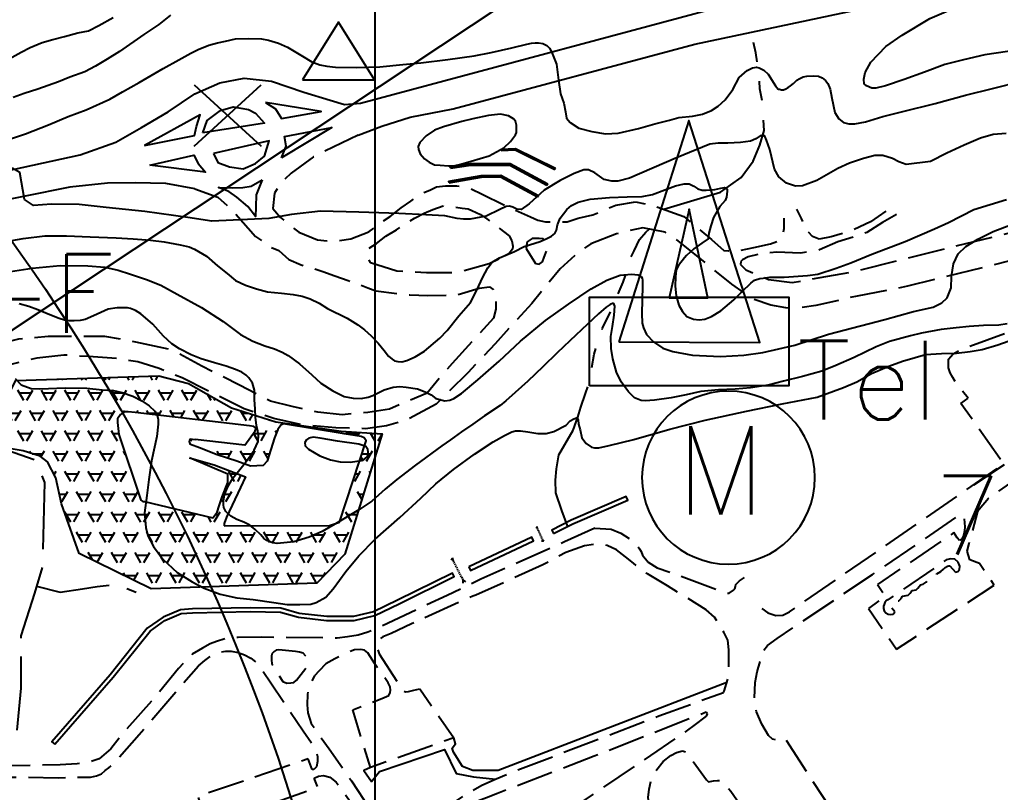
# Model space of a CAD drawing. Header units: millimetres. Extents: x 548366 to 1117317, y 7446967 to 14899125.
# Drawn here: x 555179.5 to 555678, y 7455716 to 7456108.7 of the extents above; entities that cross this region are included whole.
import ezdxf

# ---------------------------------------------------------------- set-up
doc = ezdxf.new("R2010")
doc.units = ezdxf.units.MM
doc.header["$MEASUREMENT"] = 0
for name, pattern in [('CAMINHO', [3.75, 3, -0.75]), ('DASHED2', [0.375, 0.25, -0.125]), ('MEIO-FIOx2', [20, 15, -5]), ('RIO_PERIODICO', [5.8, 3, -0.4, 0.4, -0.4, 0.4, -0.4, 0.4, -0.4])]:
    doc.linetypes.add(name, pattern=pattern)
for name, color, linetype in [('AUTO_ESTRADA', 224, 'Continuous'), ('BENFEITORIAS', 7, 'Continuous'), ('CALÇADA', 8, 'Continuous'), ('CAMINHO', 1, 'CAMINHO'), ('CANAL', 4, 'Continuous'), ('COMUNICAÇÃO', 7, 'Continuous'), ('CONTENÇÃO', 8, 'Continuous'), ('CURVA_INTERMEDIÁRIA', 32, 'Continuous'), ('CURVA_MESTRA', 36, 'Continuous'), ('GAIOLA_DE_PEDRAS', 8, 'Continuous'), ('MALHA_TM', 8, 'Continuous'), ('MANANCIAL', 7, 'Continuous'), ('PINGUELA', 8, 'Continuous'), ('PONTO_REFERÊNCIA', 8, 'Continuous'), ('PTO_COTADO', 7, 'Continuous'), ('RADIAIS', 222, 'Continuous'), ('RIO_PERIÓDICO', 4, 'RIO_PERIODICO'), ('RUA_PAV_C_MEIO_FIO', 1, 'MEIO-FIOx2')]:
    doc.layers.add(name, color=color, linetype=linetype)
doc.styles.add('ROMANS', font='romans.shx')

# ---------------------------------------------------------------- blocks, each defined once
blk = doc.blocks.new('Pinguela')
at = {"linetype": 'DASHED2', "ltscale": 10}
blk.add_line((-22.5, 0), (22.5, 0), dxfattribs=at)
for points in [[(-27.5, -2.5), (-22.5, 0), (-27.5, 2.5)], [(27.5, -2.5), (22.5, 0), (27.5, 2.5)]]:
    blk.add_lwpolyline(points)

msp = doc.modelspace()

# ---------------------------------------------------------------- hatches: boundary and pattern name
at = {"layer": 'GAIOLA_DE_PEDRAS', "ltscale": 0.5}
h = msp.add_hatch(dxfattribs=at)
h.set_pattern_fill('TRIANG', color=8, scale=1.25, style=0)
h.set_pattern_definition([(60, (0, 0), (-5.953122866, 10.311113732), [5.953125, -5.953125]), (120, (0, 0), (-11.906247866, 1.232e-06), [5.953125, -5.953125]), (0, (-2.977, 5.156), (5.953125, 10.3111125), [5.953125, -5.953125])])
h.paths.add_polyline_path([(555209.82, 7455837.45), (555246.4, 7455819.42), (555330.5, 7455822.26), (555344.75, 7455836.97), (555363.76, 7455898.19), (555342.85, 7455899.61), (555309.67, 7455904.33), (555287.12, 7455911.5), (555280.94, 7455915), (555172.22, 7455915), (555163.11, 7455897.37), (555163.26, 7455895.34), (555164.21, 7455893.44), (555167.06, 7455892.02), (555181.31, 7455889.65), (555189.86, 7455886.8), (555193.67, 7455883.95), (555197.94, 7455875.88), (555200.79, 7455862.6)])
h.paths.add_polyline_path([(555229.84, 7455897.85), (555229.2, 7455903.94), (555229.2, 7455905.86), (555230.8, 7455908.1), (555232.73, 7455909.38), (555234.65, 7455909.38), (555238.18, 7455909.06), (555296.26, 7455902.33), (555298.5, 7455902.01), (555299.79, 7455901.05), (555299.14, 7455899.77), (555294.01, 7455892.4), (555268.66, 7455895.28), (555266.1, 7455895.6), (555265.77, 7455894.32), (555266.42, 7455892.72), (555270.91, 7455891.12), (555279.89, 7455887.59), (555289.84, 7455884.39), (555296.9, 7455881.82), (555303.32, 7455882.14), (555305.24, 7455884.39), (555309.09, 7455896.25), (555310.7, 7455900.41), (555312.3, 7455902.65), (555313.58, 7455903.3), (555344.39, 7455898.17), (555353.05, 7455896.89), (555354.65, 7455896.25), (555355.62, 7455894.64), (555342.14, 7455853.3), (555337.01, 7455851.7), (555283.42, 7455851.38), (555283.42, 7455852.66), (555284.71, 7455855.87), (555291.76, 7455870.93), (555294.33, 7455876.38), (555278.29, 7455882.47), (555265.77, 7455885.99), (555285.35, 7455877.66), (555285.35, 7455875.74), (555285.35, 7455873.49), (555282.46, 7455866.12), (555280.86, 7455861.64), (555279.89, 7455858.43), (555277.65, 7455855.55), (555242.99, 7455863.88), (555242.03, 7455863.88), (555241.07, 7455864.52)], flags=16)
h.paths.add_polyline_path([(555280.94, 7455915), (555265.41, 7455923.81), (555250.21, 7455927.61), (555177.51, 7455925.24), (555172.22, 7455915)])

# ---------------------------------------------------------------- linework, layer by layer
at = {"layer": 'AUTO_ESTRADA', "ltscale": 2.5, "flags": 128}
for points in [[(555351.5, 7456050.05), (555363.65, 7456054.61), (555377.97, 7456059.16), (555399.78, 7456063.47), (555522.69, 7456096.22), (555712.29, 7456136.64)], [(554363.71, 7455909.03), (554607.12, 7455943.92), (554690.64, 7455954.81), (554778.19, 7455963.95), (554885.14, 7455974.04), (554930.47, 7455980.01), (554975.59, 7455988.97), (555048.62, 7456006.11), (555137.96, 7456024.22), (555210.21, 7456039.95), (555228.33, 7456046.45), (555241.49, 7456053.92), (555255.02, 7456061.87), (555268.55, 7456071.02), (555281.29, 7456076.59), (555293.63, 7456078.98), (555307.56, 7456077.38), (555323.88, 7456071.82), (555337.34, 7456067.78), (555344.55, 7456065.52), (555352.74, 7456066.23), (555557.67, 7456121.39), (555558.92, 7456122.34), (555559.42, 7456123.04)], [(555268.54, 7456022.7), (555253.79, 7456025.38), (555238.15, 7456025.82), (555224.16, 7456025.64), (555204.97, 7456023.59), (555157.68, 7456014.01), (555122.04, 7456007.85)]]:
    msp.add_lwpolyline(points, dxfattribs=at)
at = {"layer": 'AUTO_ESTRADA', "color": 1, "ltscale": 2.5, "flags": 128}
for points in [[(555304.47, 7456066.66), (555309.49, 7456063.47), (555312.68, 7456058.46), (555332.74, 7456062.1)], [(555242.9, 7456044.79), (555268.44, 7456049.8), (555269.35, 7456054.36), (555271.18, 7456060.28)], [(555272.55, 7456051.17), (555274.83, 7456057.54), (555281.67, 7456062.56), (555288.05, 7456064.38), (555295.8, 7456063.01), (555299.45, 7456061.19), (555304.01, 7456056.18)], [(555312.68, 7456038.41), (555314.96, 7456044.33), (555314.05, 7456049.34), (555338.22, 7456053.9)], [(555278.02, 7456040.69), (555280.3, 7456036.13), (555286.23, 7456033.85), (555293.07, 7456032.94), (555299.45, 7456035.67), (555304.01, 7456039.32), (555306.29, 7456047.06)], [(555245.64, 7456034.76), (555267.98, 7456039.77), (555270.27, 7456035.67), (555273.91, 7456031.12)]]:
    msp.add_lwpolyline(points, close=True, dxfattribs=at)
msp.add_lwpolyline([(555302.84, 7456027.33), (555299.8, 7456019.62), (555299.6, 7456013.54), (555299.39, 7456008.67), (555295.53, 7456013.74), (555289.85, 7456018.41), (555285.79, 7456021.45), (555280.5, 7456023.48), (555287.61, 7456023.28), (555292.89, 7456023.48), (555297.16, 7456024.09), (555302.84, 7456027.33)], dxfattribs=at)
at = {"layer": 'BENFEITORIAS', "color": 181, "ltscale": 0.5}
msp.add_lwpolyline([(555539.79, 7455919.89, 1), (555539.79, 7455831.99, 1)], format="xyb", close=True, dxfattribs=at)
at = {"layer": 'CALÇADA', "ltscale": 0.5}
for points in [[(555539, 7455771.82), (555422.79, 7455727.18), (555409.92, 7455727.18), (555404.63, 7455729.16), (555400.01, 7455736.42), (555399.35, 7455738.4), (555401, 7455740.71), (555400.15, 7455743.69)], [(555357.87, 7455728.65), (555354.46, 7455727.18), (555358.42, 7455721.57), (555362.38, 7455726.52), (555395.39, 7455737.74), (555401.33, 7455725.53), (555410.25, 7455723.88), (555421.38, 7455722.67)]]:
    msp.add_lwpolyline(points, dxfattribs=at)
at = {"layer": 'CAMINHO', "ltscale": 12.5, "flags": 128}
for points in [[(555112.5, 7455885.42), (555115.34, 7455896.21), (555130.12, 7455897.92), (555169.92, 7455891.1), (555187.55, 7455884.85), (555192.1, 7455873.48), (555190.96, 7455830.29), (555186.98, 7455817.22), (555180.16, 7455795.63), (555180.16, 7455768.92), (555177.88, 7455745.05)], [(555188.09, 7455820.86), (555200.06, 7455817.79), (555211.43, 7455819.5), (555218.82, 7455820.63), (555228.48, 7455821.77), (555238.72, 7455817.79)]]:
    msp.add_lwpolyline(points, dxfattribs=at)
at = {"layer": 'CANAL', "ltscale": 2.5, "flags": 128}
for points in [[(555450.84, 7455847.48), (555460.63, 7455852.5), (555488.63, 7455864.58), (555487.84, 7455866.41), (555459.78, 7455854.31), (555449.93, 7455849.26)], [(555407.84, 7455830.54), (555408.7, 7455828.73), (555440.65, 7455843.9), (555439.79, 7455845.7)], [(555197.45, 7455740.42), (555227.03, 7455774.51), (555245.79, 7455798), (555253.37, 7455803.3), (555261.67, 7455806.82), (555267.41, 7455807.31), (555296.86, 7455807.84), (555312.01, 7455807.58), (555321.24, 7455804.95), (555335.53, 7455803.39), (555349.45, 7455803.39), (555360.01, 7455805.88), (555372.46, 7455811.84), (555400.43, 7455825.68), (555399.55, 7455827.47), (555371.59, 7455813.63), (555359.34, 7455807.78), (555349.22, 7455805.39), (555335.64, 7455805.39), (555321.62, 7455806.92), (555312.3, 7455809.58), (555296.86, 7455809.84), (555267.3, 7455809.31), (555261.18, 7455808.78), (555252.39, 7455805.06), (555244.4, 7455799.47), (555225.5, 7455775.79), (555195.94, 7455741.73)]]:
    msp.add_lwpolyline(points, close=True, dxfattribs=at)
at = {"layer": 'COMUNICAÇÃO', "color": 8}
for points in [[(555484.04, 7455944.92), (555555.75, 7455944.57), (555519.6, 7456057.52)], [(555509.67, 7455967.26), (555529.38, 7455967.26), (555519.87, 7456012.35)], [(555469.24, 7455922.66), (555469.24, 7455967.66), (555570.49, 7455967.66), (555570.49, 7455922.66)]]:
    msp.add_lwpolyline(points, close=True, dxfattribs=at)
at = {"layer": 'CONTENÇÃO', "color": 8}
for points in [[(555424.14, 7456042.84), (555431.54, 7456043.26), (555451.82, 7456033.21)], [(555424.18, 7456042.14), (555424.14, 7456042.84)], [(555424.18, 7456042.14), (555431.39, 7456042.55), (555451.5, 7456032.58)], [(555398.39, 7456034.14), (555408.86, 7456035.68), (555428.84, 7456035.68), (555447.9, 7456025.32)], [(555398.52, 7456033.27), (555408.92, 7456034.79), (555428.62, 7456034.79), (555447.48, 7456024.54)], [(555398.52, 7456033.27), (555398.39, 7456034.14)], [(555451.5, 7456032.58), (555451.82, 7456033.21)], [(555397.68, 7456026.63), (555414.11, 7456029.55), (555424.11, 7456029.69), (555443.17, 7456019.33)], [(555397.82, 7456025.79), (555397.68, 7456026.63)], [(555397.82, 7456025.79), (555414.19, 7456028.7), (555423.9, 7456028.84), (555442.77, 7456018.59)], [(555447.48, 7456024.54), (555447.9, 7456025.32)], [(555442.77, 7456018.59), (555443.17, 7456019.33)]]:
    msp.add_lwpolyline(points, dxfattribs=at)
at = {"layer": 'CURVA_INTERMEDIÁRIA'}
for points, elevation in [([(555698.88, 7456095.1), (555670.07, 7456090.76), (555659.29, 7456088.35), (555649.8, 7456085.93), (555639.5, 7456082.07), (555629.04, 7456078.38), (555619.54, 7456075), (555614.72, 7456073.87), (555612.62, 7456073.87), (555609.89, 7456075), (555608.76, 7456076.13), (555608.6, 7456078.54), (555609.24, 7456081.91), (555612.14, 7456087.06), (555619.86, 7456095.1), (555628.12, 7456100.75), (555642.23, 7456109.37), (555659.68, 7456116.81), (555677.48, 7456123.76), (555681.41, 7456125.92)], 70), ([(555174.2, 7456088.8), (555180.24, 7456092.26), (555184.78, 7456094.57), (555191, 7456097.06), (555196.33, 7456098.57), (555202.29, 7456100.07), (555209.13, 7456102.03), (555214.46, 7456103.09), (555219.8, 7456105.67), (555227.08, 7456109.84)], 80), ([(555256.24, 7456110.98), (555250.2, 7456106.29), (555242.59, 7456101.18), (555230.29, 7456092.58), (555223.98, 7456088.64), (555218.01, 7456085.01), (555212.61, 7456082.17), (555205.07, 7456079.4), (555199.24, 7456077.06), (555188.72, 7456073.36), (555181.84, 7456071.2), (555176.23, 7456069.21)], 70), ([(555172.79, 7456047.41), (555182.43, 7456050.76), (555194.17, 7456055.26), (555204.16, 7456059.52), (555213.32, 7456062.95), (555225.35, 7456068.33), (555231.85, 7456072.03), (555240.28, 7456076.76), (555252.38, 7456083.82), (555260.49, 7456088.22), (555266.5, 7456091.71), (555270.28, 7456093.6), (555275.59, 7456095.69), (555280.13, 7456096.88), (555284.17, 7456097.81), (555289.28, 7456098.93), (555296.06, 7456099.21), (555302.35, 7456099), (555306.06, 7456098.23), (555311.09, 7456096.69), (555315.57, 7456094.74), (555323.26, 7456090.13), (555328.08, 7456087.33), (555332.06, 7456085.73), (555335.62, 7456084.99), (555340.02, 7456084.5), (555350.86, 7456084.43), (555362.54, 7456084.78), (555374.35, 7456085.9), (555383.48, 7456086.74), (555397.18, 7456088.42), (555410.61, 7456090.24), (555419.25, 7456092), (555429.6, 7456094.44), (555437.29, 7456096.33), (555439.6, 7456096.75), (555441.48, 7456096.89), (555443.23, 7456096.89), (555445.4, 7456096.54), (555447.5, 7456095.56), (555448.89, 7456094.23), (555450.08, 7456092.07), (555452.43, 7456086.17), (555453.43, 7456077.95), (555454.46, 7456071.04), (555456.04, 7456066.31), (555456.9, 7456061.86), (555457.48, 7456058.56), (555459.34, 7456056.4), (555463.65, 7456053.53), (555470.4, 7456051.81), (555477.3, 7456050.66), (555483.76, 7456051.09), (555494.1, 7456053.39), (555502.43, 7456055.83), (555509.9, 7456057.69), (555514.64, 7456058.99), (555521.57, 7456059.61), (555526.53, 7456060.6), (555531.11, 7456062.58), (555534.58, 7456064.68), (555538.17, 7456067.9), (555541.97, 7456073.26), (555545.31, 7456079.32), (555549.28, 7456082.79), (555552, 7456084.15), (555554.11, 7456084.52), (555555.35, 7456084.15), (555557.7, 7456083.03), (555559.93, 7456081.05), (555563.65, 7456075.11), (555565.05, 7456073.46), (555565.79, 7456073.34), (555566.78, 7456073.09), (555567.77, 7456073.09), (555568.89, 7456073.59), (555570.13, 7456074.21), (555571.37, 7456075.07), (555572.85, 7456076.31), (555574.59, 7456077.92), (555575.7, 7456078.66), (555577.68, 7456079.65), (555579.67, 7456080.02), (555583.01, 7456080.15), (555585.61, 7456080.02), (555587.35, 7456079.16), (555589.2, 7456077.8), (555590.32, 7456076.19), (555591.43, 7456073.34), (555592.42, 7456068.76), (555593.91, 7456061.46), (555595.89, 7456058.24), (555598.25, 7456056.38), (555600.97, 7456055.76), (555604.07, 7456055.76), (555609.4, 7456056.75), (555618.19, 7456059.48), (555628.35, 7456062.08), (555644.89, 7456066.17), (555660.25, 7456070.26), (555674, 7456073.72), (555688.74, 7456077.44)], 60), ([(555404.31, 7456056.92), (555394.86, 7456054.25), (555390.39, 7456052.59), (555386.06, 7456049.65), (555382.99, 7456046.21), (555382.1, 7456044.17), (555382.23, 7456042.64), (555383.12, 7456040.47), (555385.29, 7456037.92), (555387.59, 7456036.26), (555390.39, 7456034.99), (555393.33, 7456034.73), (555397.54, 7456034.35), (555400.22, 7456034.48), (555403.8, 7456035.24), (555409.03, 7456036.77), (555418.09, 7456039.45), (555425.62, 7456043.53), (555428.94, 7456046.72), (555431.49, 7456050.16), (555432.13, 7456051.31), (555432.13, 7456052.84), (555432.13, 7456055.14), (555431.62, 7456057.05), (555430.6, 7456058.33), (555427.92, 7456059.86), (555423.96, 7456060.62), (555417.84, 7456059.98), (555409.79, 7456058.33), (555404.31, 7456056.92)], 60), ([(555172.57, 7455995.92), (555181.27, 7455997.57), (555192.23, 7455998.87), (555203.27, 7455998.79), (555215.34, 7455998.27), (555228.56, 7455997.84), (555237.26, 7455997.4), (555246.04, 7455996.71), (555253, 7455995.75), (555261.09, 7455994.19), (555265.61, 7455993.32), (555268.31, 7455992.1), (555274.45, 7455988.51), (555280.02, 7455983.55), (555285.06, 7455979.64), (555289.24, 7455976.17), (555294.28, 7455973.82), (555299.93, 7455971.91), (555305.5, 7455970.43), (555312.63, 7455969.74), (555318.59, 7455969.09), (555323.03, 7455968.14), (555327.12, 7455966.74), (555331.73, 7455964.57), (555335.9, 7455961.97), (555345.99, 7455956.92), (555351.38, 7455953.54), (555354.77, 7455951.1), (555358.25, 7455947.97), (555361.73, 7455944.32), (555364.78, 7455940.5), (555366.99, 7455937.75), (555368.82, 7455936.1), (555370.12, 7455935.23), (555371.69, 7455934.97), (555373.69, 7455934.88), (555376.3, 7455935.4), (555380.56, 7455937.31), (555385.26, 7455940.27), (555393.08, 7455946.87), (555396.82, 7455950.78), (555402.69, 7455958.14), (555408.6, 7455964.97), (555412.02, 7455971.63), (555414.75, 7455977.58), (555417.4, 7455982.52), (555419.66, 7455985.47), (555423.4, 7455987.73), (555431.05, 7455990.95), (555435.92, 7455993.38), (555444.01, 7455995.99), (555447.49, 7455997.55), (555449.89, 7455998.72), (555451.54, 7456000.11), (555452.41, 7456001.68), (555452.93, 7456004.37), (555454.32, 7456007.85), (555457.63, 7456012.19), (555460.06, 7456014.28), (555463.45, 7456015.93), (555469.54, 7456017.4), (555479.37, 7456018.27), (555488.33, 7456018.71), (555495.94, 7456018.91), (555501.25, 7456019.86), (555507.42, 7456022.21), (555512.9, 7456024.3), (555517.34, 7456025.25), (555519.77, 7456025.25), (555522.21, 7456024.04), (555524.3, 7456022.73), (555526.38, 7456022.12), (555528.38, 7456022.04), (555532.82, 7456022.38), (555535.99, 7456022.99), (555537.82, 7456023.34), (555538.69, 7456023.16), (555539.12, 7456022.64), (555539.21, 7456021.51), (555538.78, 7456018.47), (555538.08, 7456016.82), (555535.47, 7456013.78), (555532.17, 7456008.13), (555530.77, 7456003.96), (555529.73, 7456000.13), (555529.49, 7455997.24), (555526.18, 7455995.08), (555522.2, 7455992.16), (555518.54, 7455988.81), (555517.5, 7455987.58), (555514.41, 7455983.79), (555513.19, 7455981.62), (555512.85, 7455978.05), (555512.67, 7455973.19), (555513.19, 7455968.41), (555514.5, 7455963.54), (555516.5, 7455960.33), (555518.67, 7455957.89), (555521.98, 7455956.5), (555524.85, 7455956.16), (555527.81, 7455956.42), (555531.2, 7455957.81), (555535.89, 7455960.76), (555542.6, 7455966.35), (555546.68, 7455970.62), (555551.11, 7455974.78), (555553.09, 7455976.29), (555555.81, 7455977.23), (555557.51, 7455977.41), (555560.61, 7455977.79), (555568.13, 7455977.88), (555579.89, 7455978.73), (555585.25, 7455979.29), (555594.46, 7455982.49), (555602.04, 7455985.15), (555612.67, 7455989.56), (555629.69, 7455995.95), (555644.45, 7456002.44), (555651.56, 7456005.69), (555664.44, 7456012.26), (555681.09, 7456017.24)], 40), ([(555170.44, 7455980.12), (555185.85, 7455982.45), (555200.15, 7455983.77), (555214.13, 7455983.56), (555222.75, 7455982.95), (555229.65, 7455981.44), (555235.9, 7455979.37), (555244.01, 7455976.64), (555251.31, 7455973.8), (555259.52, 7455969.24), (555271.99, 7455962.46), (555282.94, 7455955.26), (555291.76, 7455948.78), (555298.08, 7455945.27), (555304.16, 7455942.94), (555309.03, 7455941.42), (555312.88, 7455939.8), (555315.92, 7455937.97), (555321.8, 7455933.72), (555327.99, 7455928.25), (555332.53, 7455923.89), (555338.71, 7455920.14), (555344.49, 7455917.21), (555348.95, 7455916.29), (555353.1, 7455916.09), (555356.65, 7455916.8), (555358.98, 7455917.71), (555364.76, 7455920.65), (555369.43, 7455921.97), (555372.67, 7455922.27), (555376.02, 7455921.87), (555381.69, 7455921.16), (555385.54, 7455919.64), (555388.66, 7455917.97), (555391.06, 7455916.2), (555395.69, 7455914.93), (555398.21, 7455915.36), (555400.18, 7455916.1), (555404.14, 7455918.69), (555412.41, 7455925.73), (555423.29, 7455935.11), (555434.16, 7455945.36), (555446.83, 7455955.89), (555458.45, 7455964.03), (555469.93, 7455971.93), (555477.96, 7455976.38), (555484.76, 7455978.85), (555490.44, 7455979.34), (555493.9, 7455978.97), (555495.38, 7455978.23), (555495.88, 7455977.37), (555496.12, 7455976.26), (555496.12, 7455973.29), (555495.75, 7455959.34), (555495.88, 7455954.53), (555496.62, 7455952.06), (555498.1, 7455948.73), (555501.68, 7455944.9), (555506.38, 7455941.81), (555511.44, 7455940.09), (555521.48, 7455938.22), (555535.79, 7455937.52), (555547.66, 7455938.22), (555557.26, 7455939.61), (555573.49, 7455943.28), (555590.59, 7455948.86), (555606.99, 7455953.04), (555619.21, 7455956.35), (555633.87, 7455960.36), (555643.82, 7455962.63), (555648.18, 7455964.72), (555650.97, 7455967.34), (555653.07, 7455972.47), (555653.22, 7455978.2), (555654.1, 7455984.57), (555656.6, 7455989.73), (555660.39, 7455993.4), (555666.47, 7455997.18), (555674.31, 7456001.01), (555689.35, 7456006.75)], 30), ([(555681.41, 7455954.18), (555677.29, 7455953.49), (555669.37, 7455953.34), (555662.13, 7455952.74), (555655.49, 7455952.06), (555647.95, 7455951.31), (555637.99, 7455949.42), (555632.37, 7455948.03), (555621.73, 7455945.17), (555614.87, 7455942.38), (555603.71, 7455936.96), (555594.43, 7455932.96), (555587.23, 7455930.08), (555577.5, 7455927.37), (555567.85, 7455925.03), (555560.03, 7455922.92), (555550.91, 7455921.56), (555543.14, 7455920.96), (555534.69, 7455920.58), (555525.79, 7455919.75), (555518.28, 7455918.09), (555510.74, 7455916.59), (555502.14, 7455915.3), (555497.39, 7455915), (555495.5, 7455915.15), (555492.11, 7455916.59), (555489.02, 7455919.52), (555485.25, 7455924.65), (555482.88, 7455929.52), (555481, 7455936.3), (555480.24, 7455941.5), (555480.02, 7455947.6), (555480.85, 7455952.8), (555481.68, 7455958.53), (555482.05, 7455963.05), (555481.75, 7455963.96), (555481.3, 7455964.41), (555480.85, 7455964.48), (555479.72, 7455963.96), (555477.6, 7455962.6), (555473.76, 7455959.28), (555468.1, 7455953.93), (555459.2, 7455945.49), (555452.76, 7455939.34), (555445.37, 7455932.18), (555437.76, 7455925.03), (555431.35, 7455919.3), (555426.59, 7455914.93), (555423.77, 7455912.55), (555415.85, 7455907.35), (555409.82, 7455903.05), (555404.09, 7455899.29), (555398.51, 7455895.22), (555394.03, 7455892.16), (555380.76, 7455882.36), (555371.18, 7455875.05), (555365.29, 7455870.01), (555358.43, 7455863.98), (555351.92, 7455859.5), (555340.86, 7455852.9), (555333.24, 7455848.61), (555326.68, 7455845.67), (555318.84, 7455843.26), (555310.32, 7455842.48), (555307.97, 7455842.87), (555305.2, 7455844), (555303.62, 7455845.03), (555302.16, 7455846.82), (555299.21, 7455849.59), (555296.54, 7455851.78), (555293.5, 7455853.25), (555289.86, 7455854.73), (555286.85, 7455856.44), (555284.28, 7455858.78), (555283.23, 7455860.81), (555283.07, 7455862.17), (555283.15, 7455864.35), (555283.6, 7455867.14), (555285.11, 7455870.98), (555287.83, 7455875.73), (555290.69, 7455879.2), (555294.09, 7455883.39), (555298.76, 7455889.87), (555300.72, 7455894.24), (555300.88, 7455897.41), (555300.65, 7455899.59), (555299.97, 7455902.46), (555299.37, 7455906.68), (555299.25, 7455910.77), (555298.88, 7455915.64), (555298.88, 7455920.45), (555297.82, 7455923.88), (555296.02, 7455926.7), (555294.66, 7455928.06), (555292.47, 7455929.49), (555289.16, 7455930.92), (555284.4, 7455932.58), (555278.52, 7455934.31), (555271.81, 7455936.35), (555266.76, 7455938.31), (555260.8, 7455941.4), (555256.8, 7455943.88), (555252.63, 7455947.93), (555247.12, 7455953.89), (555241.16, 7455959.24), (555238.37, 7455960.9), (555235.81, 7455961.95), (555234.3, 7455962.25), (555231.81, 7455962.25), (555229.02, 7455962.25), (555224.57, 7455961.5), (555220.75, 7455959.92), (555216.98, 7455958.11), (555212.83, 7455956.3), (555210.34, 7455955.85), (555207.18, 7455955.7), (555204.69, 7455955.7), (555202.35, 7455956), (555199.56, 7455956.83), (555194.88, 7455958.71), (555188.78, 7455961.28), (555184.1, 7455962.86), (555179.27, 7455964.22)], 20), ([(555177.23, 7455926.41), (555180.33, 7455923.05), (555185.35, 7455921.24), (555189.84, 7455921.13), (555202.84, 7455921.6), (555213.59, 7455921.36), (555221.51, 7455920.65), (555227.18, 7455920.18), (555231.67, 7455919.24), (555236.99, 7455917.35), (555241.6, 7455914.99), (555245.38, 7455912.51), (555248.21, 7455909.79), (555249.4, 7455907.78), (555249.99, 7455905.42), (555249.99, 7455903.06), (555249.16, 7455896.92), (555246.56, 7455884.52), (555245.14, 7455874.96), (555244.11, 7455866.95), (555243.04, 7455858.1), (555243.63, 7455850.66), (555244.58, 7455846.41), (555247.53, 7455840.98), (555252.26, 7455834.48), (555259.58, 7455827.76), (555267.15, 7455822.91), (555273.35, 7455819.76), (555281.38, 7455816.69), (555289.89, 7455814.92), (555298.28, 7455813.97), (555308.68, 7455812.44), (555315.41, 7455811.49), (555318.96, 7455811.49), (555321.91, 7455811.49), (555327.47, 7455811.61), (555330.3, 7455812.44), (555335.15, 7455815.27), (555338.93, 7455819.4), (555345.31, 7455828.26), (555351.88, 7455836.13), (555360.26, 7455844.75), (555372.79, 7455855.61), (555383.42, 7455865.53), (555390.99, 7455872.73), (555400.08, 7455880.05), (555410.78, 7455887.82), (555420.23, 7455894.08), (555425.9, 7455897.38), (555429.68, 7455899.27), (555431.46, 7455899.74), (555434.06, 7455899.74), (555437.84, 7455899.27), (555442.92, 7455898.44), (555447.17, 7455898.44), (555451.07, 7455899.39), (555457.22, 7455902.69), (555459.34, 7455904.82), (555461.23, 7455905.76), (555462.53, 7455906.35), (555463.01, 7455906), (555463.36, 7455905.29), (555463.6, 7455903.17), (555464.42, 7455900.21), (555465.25, 7455896.2), (555467.5, 7455893.25), (555470.1, 7455891.36), (555471.75, 7455891.12), (555473.88, 7455891.12), (555479.19, 7455892.3), (555491.69, 7455895.36), (555510, 7455900.56), (555527.96, 7455905.16), (555548.88, 7455909.77), (555567.06, 7455913.47), (555584.9, 7455916.89), (555598.25, 7455921.73), (555605.1, 7455924.68), (555612.43, 7455928.93), (555621.29, 7455932.59), (555628.26, 7455935.07), (555634.64, 7455937.08), (555639.96, 7455938.5), (555648, 7455938.97), (555655.68, 7455939.21), (555662.64, 7455940), (555668.76, 7455941.01), (555676.71, 7455943.46), (555690.56, 7455948.35)], 10), ([(555341.09, 7455894.45), (555332.26, 7455896.05), (555328.7, 7455896.51), (555326.41, 7455896.05), (555325.26, 7455895.13), (555324.46, 7455893.76), (555324.57, 7455892.04), (555326.29, 7455890.44), (555332.14, 7455887.11), (555337.53, 7455885.05), (555342.46, 7455883.9), (555347.63, 7455883.79), (555353.13, 7455884.59), (555355.19, 7455885.74), (555356.23, 7455886.65), (555356.69, 7455887.8), (555356.69, 7455889.06), (555356.46, 7455890.32), (555355.42, 7455891.7), (555351.98, 7455892.96), (555341.09, 7455894.45)], 30)]:
    msp.add_lwpolyline(points, dxfattribs=dict(at, elevation=elevation))
at = {"layer": 'CURVA_MESTRA', "elevation": 50}
msp.add_lwpolyline([(555680.95, 7456050.86), (555674.29, 7456050.3), (555667.82, 7456048.46), (555659.68, 7456044.95), (555650.8, 7456040.88), (555642.48, 7456036.63), (555630.2, 7456035.03), (555626.39, 7456036.47), (555623.25, 7456038.16), (555618.3, 7456039.59), (555614.23, 7456039.59), (555608.5, 7456038.11), (555601.29, 7456035.71), (555595.37, 7456033.12), (555584.64, 7456027.02), (555577.43, 7456024.25), (555573.92, 7456024.07), (555569.3, 7456025.54), (555565.41, 7456028.87), (555563.19, 7456032.75), (555560.79, 7456042.73), (555559.12, 7456047.53), (555558.2, 7456049.57), (555557.46, 7456049.94), (555555.98, 7456049.75), (555553.76, 7456048.09), (555550.99, 7456046.98), (555545.99, 7456046.24), (555539.52, 7456045.87), (555534.53, 7456045.87), (555530.27, 7456045.5), (555513.45, 7456038.48), (555489.51, 7456028.08), (555483.59, 7456026.61), (555480.45, 7456026.61), (555476.56, 7456027.53), (555471.94, 7456030.86), (555468.61, 7456032.33), (555466.21, 7456032.33), (555461.34, 7456030.45), (555454.31, 7456026.93), (555446.17, 7456022.13), (555438.41, 7456015.11), (555434.34, 7456012.15), (555432.3, 7456012.34), (555430.27, 7456013.45), (555428.42, 7456014), (555426.76, 7456013.81), (555423.52, 7456012.15), (555416.68, 7456008.83), (555408.54, 7456007.35), (555405.03, 7456007.35), (555401.89, 7456007.72), (555395.6, 7456009.01), (555385.98, 7456009.57), (555372.3, 7456010.12), (555351.95, 7456010.86), (555332.35, 7456011.41), (555317.74, 7456009.75), (555306.11, 7456007.69), (555277.13, 7456006.24), (555264.92, 7456008.09), (555243.1, 7456011.23), (555223.5, 7456013.26), (555209.81, 7456014.74), (555195.76, 7456014.93), (555186.51, 7456014.19), (555181.94, 7456017.31), (555179.67, 7456031), (555175.73, 7456033.25)], dxfattribs=at)
at = {"layer": 'GAIOLA_DE_PEDRAS', "color": 8}
for points in [[(555163.11, 7455897.37), (555177.51, 7455925.24), (555250.21, 7455927.61), (555265.41, 7455923.81), (555287.12, 7455911.5), (555309.67, 7455904.33), (555342.85, 7455899.61), (555363.76, 7455898.19), (555344.75, 7455836.97), (555330.5, 7455822.26), (555246.4, 7455819.42), (555209.82, 7455837.45), (555200.79, 7455862.6), (555197.94, 7455875.88), (555193.67, 7455883.95), (555189.86, 7455886.8), (555181.31, 7455889.65), (555167.06, 7455892.02), (555164.21, 7455893.44), (555163.26, 7455895.34), (555163.11, 7455897.37)], [(555294.01, 7455892.4), (555299.14, 7455899.77), (555299.79, 7455901.05), (555298.5, 7455902.01), (555296.26, 7455902.33), (555238.18, 7455909.06), (555234.65, 7455909.38), (555232.73, 7455909.38), (555230.8, 7455908.1), (555229.2, 7455905.86), (555229.2, 7455903.94), (555229.84, 7455897.85), (555241.07, 7455864.52), (555242.03, 7455863.88), (555242.99, 7455863.88), (555277.65, 7455855.55), (555279.89, 7455858.43), (555280.86, 7455861.64), (555282.46, 7455866.12), (555285.35, 7455873.49), (555285.35, 7455875.74), (555285.35, 7455877.66), (555265.77, 7455885.99)], [(555283.42, 7455851.38), (555337.01, 7455851.7), (555342.14, 7455853.3), (555342.14, 7455853.3), (555355.62, 7455894.64), (555354.65, 7455896.25), (555353.05, 7455896.89), (555344.39, 7455898.17), (555313.58, 7455903.3), (555312.3, 7455902.65), (555310.7, 7455900.41), (555309.09, 7455896.25), (555305.24, 7455884.39), (555303.32, 7455882.14), (555296.9, 7455881.82), (555289.84, 7455884.39), (555279.89, 7455887.59), (555270.91, 7455891.12), (555266.42, 7455892.72), (555265.77, 7455894.32), (555266.1, 7455895.6), (555268.66, 7455895.28)], [(555294.01, 7455892.4), (555268.66, 7455895.28)], [(555265.77, 7455885.99), (555278.29, 7455882.47), (555294.33, 7455876.38), (555291.76, 7455870.93), (555284.71, 7455855.87), (555283.42, 7455852.66), (555283.42, 7455851.38)]]:
    msp.add_lwpolyline(points, dxfattribs=at)
at = {"layer": 'MALHA_TM'}
msp.add_lwpolyline([(555360, 7460415), (555360, 7450410)], dxfattribs=at)
at = {"layer": 'MANANCIAL', "color": 7}
msp.add_lwpolyline([(555323.26, 7456078.16), (555359.82, 7456078.16), (555341.54, 7456107.41)], close=True, dxfattribs=at)
at = {"layer": 'PONTO_REFERÊNCIA'}
for points in [[(555268.13, 7456044.38), (555302.2, 7456075.66)], [(555268.13, 7456075.66), (555302.2, 7456044.38)]]:
    msp.add_lwpolyline(points, dxfattribs=at)
at = {"layer": 'RADIAIS', "linetype": 'Continuous', "ltscale": 2.5}
msp.add_lwpolyline([(558529.59, 7458174.53), (550197.86, 7452650.98)], dxfattribs=at)
for radius in [4998.2, 3998.56, 2998.91, 1999.28, 999.64]:
    msp.add_circle((554363.71, 7455412.75), radius, dxfattribs=at)
msp.add_point((555196.89, 7455965.11), dxfattribs=at)
at = {"layer": 'RIO_PERIÓDICO', "ltscale": 25, "flags": 128}
for points in [[(555507.02, 7456012.32), (555535.73, 7456021.05), (555546.18, 7456028.41), (555552.4, 7456036.79), (555555.73, 7456044.86), (555557.86, 7456052.45), (555557.39, 7456065.74), (555555.74, 7456073.57), (555555.26, 7456082.72), (555553.69, 7456091.87), (555551.31, 7456102.32)], [(555457.89, 7455851.47), (555455.06, 7455859.26), (555452.06, 7455868.25), (555451.93, 7455874.62), (555452.32, 7455880.47), (555453.5, 7455887.5), (555460.92, 7455899.99), (555463.26, 7455906.62), (555464.82, 7455911.7), (555467.17, 7455918.72), (555469.12, 7455924.58), (555471.46, 7455938.63), (555475.76, 7455951.9), (555480.45, 7455961.65), (555486.31, 7455975.31), (555489.12, 7455983.73), (555490.29, 7455988.03), (555491.85, 7455991.15), (555494.58, 7455997), (555497.86, 7456000.68), (555499.48, 7456002.29)]]:
    msp.add_lwpolyline(points, dxfattribs=at)
at = {"layer": 'RUA_PAV_C_MEIO_FIO', "ltscale": 1.25, "flags": 128}
for points in [[(555625.25, 7456009.7), (555618.13, 7456005.67), (555610.07, 7456000.46), (555595.36, 7455995.72), (555586.12, 7455991.69), (555576.39, 7455990.03), (555564.3, 7455990.51), (555557.18, 7455990.03), (555549.83, 7455988.14), (555546.99, 7455986.72), (555546.02, 7455985.85), (555545.96, 7455984.3), (555548.69, 7455981.59), (555560.15, 7455976.68), (555572.23, 7455975.1), (555604.05, 7455980.76), (555731.83, 7456012.78), (555764.21, 7456020.57), (555771.38, 7456021.51), (555778.2, 7456022.15), (555793.47, 7456020.25), (555820.81, 7456017.07), (555862.47, 7456011.35), (555871.38, 7456011.99), (555878.3, 7456013.58), (555883.33, 7456016.01), (555887.14, 7456018.08), (555891.3, 7456020.68), (555897.54, 7456024.84), (555902.36, 7456029.44), (555904.44, 7456034.43), (555902.78, 7456048.98), (555899.03, 7456065.62), (555899.45, 7456073.11), (555901.94, 7456082.26), (555905.27, 7456087.66), (555910.68, 7456091.4), (555934.92, 7456102.58), (555944.76, 7456104.71), (555946.07, 7456106.36), (555941.92, 7456107.14), (555937.25, 7456107.01), (555931.82, 7456105.28), (555928.12, 7456103.43), (555919.92, 7456100), (555911.98, 7456096.83), (555904.31, 7456093.13), (555899.81, 7456088.63), (555897.17, 7456081.76), (555895.05, 7456071.72), (555895.89, 7456054.36), (555896.64, 7456045.55), (555896.67, 7456038.77), (555896.67, 7456038.77), (555896.29, 7456033.44), (555895.79, 7456028.88), (555891.6, 7456024.19), (555887.03, 7456022.41), (555873.21, 7456022.03)], [(555351.5, 7456050.05), (555328.89, 7456039), (555317.44, 7456030.76), (555312.45, 7456025.78), (555308.98, 7456020.57), (555308.11, 7456012.77), (555312.02, 7456008.22), (555321.35, 7456000.63), (555330.89, 7455996.73), (555338.92, 7455996.08), (555347.82, 7455997.38), (555356.93, 7456000.85), (555363.87, 7456006.05), (555367.78, 7456008.65), (555373.42, 7456012.99), (555378.41, 7456016.45), (555383.61, 7456020.36), (555387.95, 7456022.09), (555391.42, 7456023.82), (555396, 7456024.3), (555399.6, 7456024.3), (555401.66, 7456024.3), (555405.26, 7456023.79), (555409.37, 7456022.59), (555414.34, 7456020.19), (555426.17, 7456014.37), (555439.2, 7456008.55), (555442.88, 7456006.83), (555446.82, 7456005.97), (555448.53, 7456005.97), (555449.73, 7456005.8), (555451.96, 7456005.8), (555457.79, 7456005.97), (555463.41, 7456007.85), (555470.85, 7456009.45), (555482.5, 7456014.44), (555492.49, 7456016.11), (555501.23, 7456014.44), (555517.05, 7456008.62), (555531.2, 7455996.98), (555537.5, 7455991.43), (555539.87, 7455991.22), (555543.19, 7455990.98), (555552.68, 7455992.88), (555561.22, 7455994.77), (555565.01, 7455996.2), (555567.62, 7455999.28), (555568.09, 7456002.59), (555568.09, 7456005.91), (555568.09, 7456007.81)], [(555268.54, 7456022.7), (555280.17, 7456018.46), (555288.44, 7456011.09), (555299.39, 7455998.58), (555306.4, 7455993.47), (555311.19, 7455991.42), (555316.25, 7455986.75), (555322.56, 7455984.12), (555333.63, 7455980.79), (555339.67, 7455978.52), (555346.48, 7455976.13), (555350.38, 7455974.87), (555356.56, 7455972.48), (555360.54, 7455970.89), (555377.77, 7455968.81), (555387.03, 7455968.53), (555401.66, 7455968.83), (555413.12, 7455972.16), (555418.32, 7455972.88), (555420.15, 7455971.61), (555421.43, 7455969.34), (555421.55, 7455961.52), (555420.43, 7455957.03), (555399.38, 7455934.04), (555386.58, 7455918.87), (555367.42, 7455910.75), (555356.53, 7455909.09), (555343.4, 7455907.91), (555331.07, 7455909.28), (555318.05, 7455912.02), (555307.08, 7455914.76), (555291.32, 7455922.97), (555272.13, 7455932.56), (555257.05, 7455940.77), (555238.55, 7455944.88), (555222.79, 7455947.61), (555194, 7455947.61), (555178.93, 7455946.24), (555164.53, 7455942.82), (555118.7, 7455930.66), (555091.36, 7455924.16), (555066.65, 7455919.75), (555047.76, 7455916.79), (555026, 7455911.12), (555006.48, 7455902.88), (554987.49, 7455893.47), (554932.81, 7455864.86), (554922.18, 7455856.19), (554916.58, 7455850.63), (554897.79, 7455830.3), (554879.23, 7455811.93)], [(555619.79, 7456011.36), (555611.97, 7456005.91), (555601.77, 7456001.17), (555592.05, 7455998.33), (555585.88, 7455997.14), (555582.56, 7455998.56), (555579.48, 7456001.88), (555576.87, 7456007.57), (555574.5, 7456012.31)], [(555556.71, 7455809.42), (555559.87, 7455807.22), (555563.88, 7455805.83), (555567.46, 7455806.02), (555570.86, 7455807.72), (555678.77, 7455882.21), (555679.11, 7455883.11), (555678.66, 7455884.46), (555677.7, 7455885.65), (555657.95, 7455913.66), (555661.55, 7455916.33), (555658.65, 7455920.02), (555655.7, 7455923.77), (555653.82, 7455926.79), (555652.48, 7455929.27), (555651.71, 7455931.77), (555651.71, 7455936.12), (555654.07, 7455938.84), (555657.26, 7455940.73), (555689.19, 7455952.71), (555693.72, 7455954.72), (555695.79, 7455958.16), (555700.67, 7455959.88), (555709.99, 7455959.3), (555718.16, 7455959.16), (555725.76, 7455958.3), (555729.23, 7455957.65), (555737.36, 7455950.72), (555731.44, 7455944.92), (555733.26, 7455942.31), (555739.09, 7455938.59), (555750.17, 7455939.05), (555756.11, 7455942.02), (555760.36, 7455945.87), (555766.28, 7455954.19), (555769.31, 7455961.21), (555770.68, 7455969.46), (555770.57, 7455978.31), (555767.52, 7455986.12), (555763.57, 7455991.65), (555750.22, 7456000.87), (555741.31, 7456003.09), (555732.73, 7456001.5), (555720.64, 7455997.05), (555705.5, 7455991.98), (555674.33, 7455984.01), (555630.8, 7455973.2), (555605.22, 7455968.26), (555584.24, 7455963.38), (555574.98, 7455961.99), (555568.96, 7455962.22), (555561.32, 7455963.61), (555552.05, 7455966.85), (555541.52, 7455974.29), (555513.16, 7455997.16), (555507.6, 7456000.63), (555496.26, 7456002.95), (555482.87, 7455999.88), (555469.83, 7455994.8), (555461.88, 7455989.08), (555454.25, 7455982.09), (555439.8, 7455964.49), (555421.18, 7455943.96), (555407.37, 7455929.22), (555391.15, 7455913.33), (555375.91, 7455905.03), (555365.94, 7455902.26), (555355.24, 7455900.79), (555340.24, 7455901.27), (555323.79, 7455902.64), (555308.71, 7455906.06), (555293.63, 7455910.85), (555275.81, 7455919.75), (555262.11, 7455926.6), (555250.46, 7455931.39), (555239.49, 7455934.81), (555229.42, 7455936.43), (555214.49, 7455937.46), (555201.88, 7455938.23), (555188.25, 7455936.69), (555155.31, 7455928.72), (555124.43, 7455920.23), (555110.54, 7455915.84), (555105.62, 7455913.08), (555101.32, 7455909.39), (555099.78, 7455906.93), (555098.55, 7455898.95), (555098.49, 7455862.96), (555099.82, 7455861.12), (555101.49, 7455860.56), (555104.43, 7455861.12), (555106.81, 7455864.34), (555110.45, 7455872.3), (555114.08, 7455878.87)], [(555436.99, 7455992.33), (555441.64, 7455984.75), (555443.54, 7455984.41), (555445.27, 7455985.61), (555446.13, 7455988.02), (555447.68, 7455991.82), (555447.68, 7455994.57), (555446.82, 7455996.47), (555445.61, 7455997.33), (555443.54, 7455997.5), (555440.09, 7455997.5), (555437.5, 7455995.78), (555437.16, 7455993.88), (555436.99, 7455992.33)], [(555664.45, 7455872.37), (555740.52, 7455922.6), (555740.52, 7455926.19), (555737.25, 7455930.11)], [(555801.96, 7455713.54), (555802.44, 7455711.61), (555802.28, 7455710.01), (555801.96, 7455708.08), (555802.62, 7455703.98), (555804.82, 7455700.99), (555825.91, 7455715.17), (555831.64, 7455720.31), (555835.8, 7455721.43), (555839.99, 7455721.07), (555848.75, 7455710.61), (555871.12, 7455677.34), (555885.32, 7455657.39), (555886.43, 7455654.73), (555887.05, 7455650.96), (555884.48, 7455646.69), (555874.72, 7455640.33), (555867.23, 7455635.84), (555863.91, 7455635.57), (555861.61, 7455636.59), (555857.91, 7455641.64), (555854.4, 7455639.46), (555857.86, 7455634.35), (555858.23, 7455632.85), (555857.49, 7455630.23), (555857.41, 7455629.03), (555860.46, 7455623.85), (555873.8, 7455632.81), (555879.34, 7455636.04), (555885.43, 7455640.2), (555888.31, 7455641.33), (555890.81, 7455642.02), (555892.89, 7455641.73), (555895.41, 7455640.77), (555911.32, 7455618.03), (555933.51, 7455586.78), (555936.39, 7455581.91), (555938.16, 7455575.48), (555938.62, 7455568.27), (555936.63, 7455556.53), (555932.87, 7455547.35), (555925.18, 7455539.11), (555908.05, 7455527.24), (555890.13, 7455516.43), (555877.54, 7455507.64), (555871.45, 7455504.19), (555867.39, 7455502.89), (555862.36, 7455502.73), (555858.35, 7455503.9), (555854.27, 7455506.76), (555846.52, 7455518.58), (555827.03, 7455547.55), (555800.14, 7455585.99), (555778.42, 7455618.11), (555752.57, 7455658.31), (555738.69, 7455678.75), (555712.99, 7455716.2), (555703.52, 7455730.28), (555690.51, 7455748.95), (555687.24, 7455746.56), (555700.54, 7455726.13), (555705.09, 7455719.32), (555729.12, 7455684.78), (555733.58, 7455678.12), (555735.35, 7455674.59), (555735.37, 7455672.26), (555735.1, 7455669.2), (555733.77, 7455665.61), (555732.86, 7455662.68), (555727.62, 7455659.1), (555706.32, 7455644.76), (555670.22, 7455619.37), (555672.71, 7455615.7), (555721.7, 7455650.17), (555733.35, 7455657.87), (555735.79, 7455658.79), (555738.71, 7455658.92), (555741.25, 7455658.41), (555744.3, 7455657.4), (555746.45, 7455656.63), (555748.87, 7455654.73), (555763.1, 7455634.79), (555786.42, 7455599.62), (555789.21, 7455595.23), (555790.68, 7455591.78), (555791.21, 7455589.91), (555790.51, 7455587.56), (555788.79, 7455585.08), (555785.93, 7455582.5), (555771.54, 7455572.16), (555749.27, 7455557.44), (555725.94, 7455541.67), (555727.62, 7455539.27), (555738.94, 7455546.81), (555772.69, 7455569.85), (555788.09, 7455580.54), (555793.13, 7455584.04), (555794.64, 7455584.73), (555795.88, 7455584.59), (555816.26, 7455555.6), (555842.17, 7455516.69), (555847.1, 7455508.9), (555849.58, 7455504.24), (555850.87, 7455500.82), (555851.61, 7455496.51), (555849.54, 7455489.63), (555845.92, 7455485.58), (555840.8, 7455483.13), (555837.29, 7455484.01), (555825.04, 7455503.15), (555790.86, 7455481.05), (555787.45, 7455478.67), (555792.72, 7455471.04), (555794.48, 7455468.87), (555794.17, 7455465.98), (555793.03, 7455463.82), (555790.45, 7455461.45), (555785.39, 7455460.93), (555780.16, 7455460.83), (555774.11, 7455461.56), (555767.96, 7455462.81), (555762.72, 7455464.36), (555756.56, 7455467.9), (555753.42, 7455471.1), (555750.49, 7455474.27), (555747.2, 7455479.26), (555710.45, 7455532.37), (555694.34, 7455556.35), (555688.19, 7455552.89), (555687.46, 7455552.33), (555685.95, 7455554.55), (555664.72, 7455587.2), (555663.17, 7455590.95), (555661.84, 7455596.7), (555659.85, 7455605.98), (555658.97, 7455609.74), (555655.43, 7455615.92), (555651.89, 7455621.89), (555629.77, 7455653.39), (555611.7, 7455679.23), (555591.62, 7455708.02), (555568.62, 7455743.28), (555565.06, 7455742.31), (555562.14, 7455742.95), (555560.2, 7455744.89), (555556.73, 7455750.62), (555554.05, 7455756.86), (555553.07, 7455763.01), (555553.41, 7455771.83), (555554.46, 7455777.24), (555556.01, 7455782.67), (555556.37, 7455786), (555557.6, 7455788.18), (555559.59, 7455790.62), (555564.54, 7455794.26), (555612.97, 7455826.74), (555657.25, 7455856.89), (555659.42, 7455856.8), (555659.97, 7455850.99), (555659.7, 7455848.98), (555659.22, 7455846.46), (555658.35, 7455844.91), (555657.18, 7455843.95), (555656.12, 7455845.4), (555654.43, 7455848.01), (555615.52, 7455821.61), (555619.48, 7455815.78), (555610.98, 7455809.36), (555625.14, 7455788.75), (555674.83, 7455821.32), (555667.36, 7455832.37), (555662.48, 7455834.24), (555661.1, 7455838.54), (555662.08, 7455842.47), (555664, 7455849.01), (555666.58, 7455858.82), (555667.26, 7455859.95), (555671.94, 7455865.43), (555681.13, 7455871.7), (555709.22, 7455891.37), (555713.2, 7455893.14), (555716.19, 7455894.06), (555722.02, 7455894.06), (555724.93, 7455893.41), (555727.85, 7455891.79), (555729.88, 7455889.73), (555745.1, 7455866.11), (555760.97, 7455841.85), (555762.27, 7455836.67), (555762.19, 7455832.36), (555760.67, 7455829.83), (555732.33, 7455811.61), (555694.93, 7455786.57)], [(555471.82, 7455850.22), (555456.38, 7455843.3), (555413.96, 7455824.28), (555396.73, 7455816.01), (555361.43, 7455799.53), (555356.52, 7455797.36), (555351.5, 7455795.83), (555346.16, 7455795.07), (555340.93, 7455794.42), (555302.58, 7455794.81), (555290.59, 7455794.7), (555284.7, 7455794.27), (555279.57, 7455792.63), (555276.41, 7455791.43), (555272.49, 7455789.36), (555270.41, 7455788.17), (555267.25, 7455786.21), (555265.51, 7455784.46), (555264.2, 7455783.27), (555260.27, 7455779.02), (555249.56, 7455765.76), (555233.2, 7455747.47), (555225.9, 7455738.1), (555219.9, 7455733.09), (555216.43, 7455731.83), (555213.27, 7455731.18), (555208.8, 7455730.41), (555200.08, 7455729.98), (555175, 7455729.43), (555137.5, 7455729.65), (555102.09, 7455730.19), (555095.25, 7455732.24), (555092.54, 7455732.69), (555091.44, 7455736.66), (555091.44, 7455776.84), (555095.06, 7455778.44), (555098.6, 7455778.8)], [(555471.82, 7455850.22), (555480.18, 7455849.68), (555485.15, 7455847.79), (555491.77, 7455843.3), (555494.6, 7455839.76), (555495.44, 7455838.44)], [(555389.18, 7455703.35), (555390.72, 7455704.45), (555408.04, 7455716.12), (555414.49, 7455719.65), (555421.74, 7455722.83), (555430.96, 7455726.67), (555504.43, 7455754.9), (555537.27, 7455766.79), (555537.66, 7455767.44), (555539.54, 7455773.59), (555540.06, 7455782.45), (555540.06, 7455788.43), (555539.54, 7455793.39), (555537.66, 7455797.03), (555535.48, 7455800.75), (555532.68, 7455805.1), (555528.49, 7455808.83), (555519.32, 7455814.57), (555508.75, 7455820.94), (555498.56, 7455826.98), (555494.63, 7455829.72), (555491.44, 7455832.48), (555487.4, 7455835.74), (555482.89, 7455839.31), (555478.08, 7455841.48), (555472.79, 7455842.1), (555466.58, 7455841.33), (555457.13, 7455837.93), (555445.39, 7455831.59), (555426.26, 7455822.9), (555411.4, 7455816.14), (555409.86, 7455815.72), (555378.63, 7455801.59), (555368.4, 7455796.69), (555364.06, 7455795.01), (555362.29, 7455793.82), (555361.77, 7455792.97), (555361.37, 7455791.39), (555361.31, 7455790.14), (555361.4, 7455788.89), (555362.25, 7455786.33), (555373.26, 7455769.34), (555374.69, 7455767.54), (555375.67, 7455767.1), (555377.09, 7455767.32), (555379.82, 7455767.98), (555382.86, 7455768.66), (555400.15, 7455743.69), (555357.87, 7455728.65), (555348.79, 7455757.88), (555356.16, 7455760.79), (555363.52, 7455763.7), (555367.11, 7455765.24), (555367.8, 7455766.77), (555367.97, 7455767.97), (555367.8, 7455769.68), (555366.77, 7455771.73), (555360.09, 7455781.31), (555356.45, 7455786.86), (555354.74, 7455788.23), (555352.85, 7455788.57), (555349.77, 7455788.4), (555345.66, 7455786.86), (555339.69, 7455783.81), (555335.21, 7455781.3), (555331.71, 7455777.8), (555329.33, 7455775.14), (555326.95, 7455770.52), (555325.81, 7455765.91), (555325.63, 7455760.44), (555325.98, 7455756.34), (555327.69, 7455751.04), (555336.76, 7455738.18), (555348.15, 7455721.83), (555366.92, 7455693.37), (555367.99, 7455693.27), (555372.26, 7455696.46), (555374.12, 7455693.95), (555375.35, 7455694.76)], [(555495.44, 7455838.44), (555496.17, 7455836.56), (555498.91, 7455832.97), (555503.53, 7455830.06), (555513.29, 7455826.81), (555536.23, 7455818.09), (555538.35, 7455817.31), (555540.18, 7455817.31), (555542.31, 7455818.75), (555542.99, 7455819.43), (555543.33, 7455820.63), (555543.51, 7455821.66), (555545.45, 7455823.51), (555547.95, 7455825.17)], [(555165.18, 7455713.55), (555167.45, 7455720.37), (555169.35, 7455722.38), (555171.56, 7455723.78), (555199.06, 7455723.46), (555215.48, 7455723.78), (555218.57, 7455724.44), (555221.08, 7455725.42), (555223.05, 7455727.16), (555224.9, 7455728.47), (555228.61, 7455732.28), (555240.3, 7455745.43), (555262, 7455770.7), (555270.39, 7455780.28), (555273.64, 7455783.02), (555276.48, 7455785.09), (555280.73, 7455787.05), (555284.11, 7455787.81), (555287.05, 7455787.7), (555290.65, 7455787.05), (555293.81, 7455785.85), (555297.09, 7455784.22), (555300.03, 7455781.71), (555302.76, 7455778.01), (555307.12, 7455771.69), (555323.62, 7455747.21), (555329.18, 7455739.15), (555330.38, 7455736.75), (555330.82, 7455734.25), (555330.82, 7455731.64), (555330.38, 7455729.02), (555328.96, 7455727.61), (555328.24, 7455727.55), (555326.07, 7455732.98), (555270.02, 7455713.82), (555275.32, 7455698.64), (555330.99, 7455718.68), (555329.23, 7455723.14), (555331.37, 7455724.16), (555333.9, 7455724.56), (555337.22, 7455723.7), (555340.41, 7455721.24), (555351.92, 7455705.22), (555376.48, 7455668.38), (555378.85, 7455663.96), (555378.22, 7455661.91), (555375.52, 7455659.63), (555358.89, 7455648.82), (555362.37, 7455644.57), (555362.75, 7455643.02), (555361.59, 7455641.09), (555354.3, 7455636.23)], [(555455.69, 7455704.66), (555500.41, 7455734.7), (555519.21, 7455747.59), (555522.34, 7455749.89), (555528.64, 7455754.77), (555529.09, 7455755.91), (555528.45, 7455756.73), (555471.53, 7455734.31), (555422.36, 7455715.42), (555416.81, 7455713.28), (555412.79, 7455711.74), (555392.84, 7455698.01)], [(555550.97, 7455667.26), (555545.49, 7455663.6), (555540.76, 7455670.38), (555535.3, 7455672.12), (555528.46, 7455674.48), (555520.87, 7455683.49), (555516.34, 7455680.78), (555511.76, 7455686.5), (555504.42, 7455697.29), (555501.37, 7455701.86), (555501.45, 7455703.23), (555502.99, 7455705.3), (555502.68, 7455710.39), (555500.84, 7455710.87), (555499.25, 7455711.23), (555498.93, 7455713.38), (555499.44, 7455717.69), (555500.64, 7455722.34), (555503.36, 7455727.53), (555506.66, 7455731.61), (555510.44, 7455734.71), (555513.44, 7455736.31), (555516.43, 7455737.07), (555518.44, 7455736.35), (555528.64, 7455722.42), (555529.63, 7455721.32), (555532.15, 7455721.83), (555534.18, 7455722.04), (555535.64, 7455722.11), (555537.11, 7455721.21), (555541.07, 7455716.58), (555558.11, 7455692.06), (555577.07, 7455704.34), (555576.98, 7455705.93), (555576.6, 7455707.38), (555576.47, 7455708.39), (555576.99, 7455709.66), (555577.89, 7455710.39), (555578.85, 7455710.79), (555579.84, 7455710.72), (555581.08, 7455709.67), (555586.52, 7455702.22), (555589.34, 7455697.59), (555589.65, 7455693.06), (555587.68, 7455691.18), (555589.12, 7455688.76), (555587.32, 7455687.37), (555590.05, 7455683.4), (555585.46, 7455680.26), (555596.36, 7455664.21), (555603.55, 7455653.01), (555606.43, 7455646.77), (555605.92, 7455643.21), (555604.9, 7455641.72), (555603.19, 7455640.32), (555594, 7455633.04), (555581.04, 7455624.2), (555577.53, 7455622.75), (555575.22, 7455622.99), (555573.16, 7455623.84), (555570.49, 7455625.67), (555549.2, 7455656.63), (555553.43, 7455659.62), (555550.79, 7455663.81), (555552.54, 7455665.02)]]:
    msp.add_lwpolyline(points, dxfattribs=at)
for points in [[(555423.1, 7455986.97), (555418.12, 7455984.53), (555401.5, 7455980.05), (555386.36, 7455980.05), (555371.22, 7455980.89), (555357.81, 7455985.18), (555356.29, 7455988.22), (555357.16, 7455992.55), (555360.85, 7455994.94), (555365.62, 7455998.62), (555371.03, 7456001.93), (555375.38, 7456004.91), (555380.14, 7456007.78), (555385.15, 7456010.33), (555389.49, 7456012.28), (555394.69, 7456014.01), (555400.55, 7456013.58), (555404.46, 7456012.93), (555407.49, 7456012.5), (555409.29, 7456011.69), (555413.78, 7456009.68), (555417.04, 7456007.51), (555419.21, 7456005.78), (555428.32, 7455998.84), (555429.62, 7455996.24), (555430.27, 7455993.64), (555430.06, 7455992.12), (555428.1, 7455989.74)], [(555652.32, 7455831.05), (555655.25, 7455827.97), (555656.37, 7455828.31), (555657.16, 7455829.27), (555657.35, 7455830.88), (555656.62, 7455833.07), (555654.94, 7455834.53), (555652.82, 7455834.75), (555650.47, 7455834.1), (555620.73, 7455813.8), (555620.14, 7455813.43), (555619.34, 7455812.56), (555618.9, 7455811.53), (555618.68, 7455810.58), (555618.61, 7455810.07), (555618.61, 7455809.41), (555618.97, 7455808.17), (555619.7, 7455807.29), (555621.02, 7455806.64), (555622.19, 7455806.34), (555623.44, 7455806.49), (555624.28, 7455807.76), (555622.21, 7455810.5), (555623.26, 7455811.46), (555623.7, 7455812.23), (555624.33, 7455813.2), (555626.33, 7455813.39), (555627.55, 7455814.52), (555628.34, 7455815.75), (555631.14, 7455816.18), (555632.19, 7455817.15), (555632.8, 7455818.2), (555633.41, 7455818.63), (555635.25, 7455818.98), (555636.13, 7455819.77), (555636.65, 7455820.64), (555637.35, 7455821.43), (555638.75, 7455821.78), (555640.24, 7455822.74), (555640.68, 7455823.53), (555641.11, 7455824.4), (555642.82, 7455825.05), (555644.41, 7455825.66), (555645.12, 7455826.2), (555645.67, 7455827.08), (555647.68, 7455828.25), (555649.08, 7455829.39), (555649.95, 7455830.26), (555651.18, 7455830.96), (555651.88, 7455831.13)], [(555319.71, 7455787.66), (555311.16, 7455788.45), (555309.97, 7455788.32), (555308.92, 7455787.66), (555307.74, 7455786.48), (555307.47, 7455785.17), (555307.47, 7455783.33), (555307.74, 7455781.35), (555313.26, 7455772.42), (555315.24, 7455771.5), (555317.34, 7455771.63), (555318.92, 7455771.89), (555320.24, 7455772.94), (555325.24, 7455779.51), (555325.63, 7455781.75), (555325.5, 7455783.46), (555324.98, 7455785.17), (555323.53, 7455786.74), (555321.82, 7455787.27)]]:
    msp.add_lwpolyline(points, close=True, dxfattribs=at)

# ---------------------------------------------------------------- block references
at = {"layer": 'PINGUELA'}
for p, xscale, yscale, zscale, rotation in [((555443.91, 7455847.19), 0.15, 0.15, 0.15, 294.3226751272147), ((555402.35, 7455828.79), 0.25, 0.25, 0.25, 297.2007735795602)]:
    msp.add_blockref('Pinguela', p, dxfattribs=dict(at, xscale=xscale, yscale=yscale, zscale=zscale, rotation=rotation))

# ---------------------------------------------------------------- texts
at = {"layer": 'BENFEITORIAS', "color": 7, "style": 'ROMANS'}
msp.add_text('M', height=45, dxfattribs=at).set_placement((555512.77, 7455857.15))
at = {"layer": 'COMUNICAÇÃO', "color": 8, "style": 'ROMANS'}
msp.add_text('Tel', height=40, dxfattribs=at).set_placement((555574.63, 7455905.48))
at = {"layer": 'PONTO_REFERÊNCIA', "style": 'ROMANS'}
msp.add_attdef('RN3008-F', (554941.04, 7455949.54), '', height=40, dxfattribs=at)
at = {"layer": 'PTO_COTADO', "style": 'ROMANS'}
msp.add_attdef('7,0', (555644.11, 7455836.85), '', height=40, dxfattribs=at)

doc.saveas('drawing.dxf')
